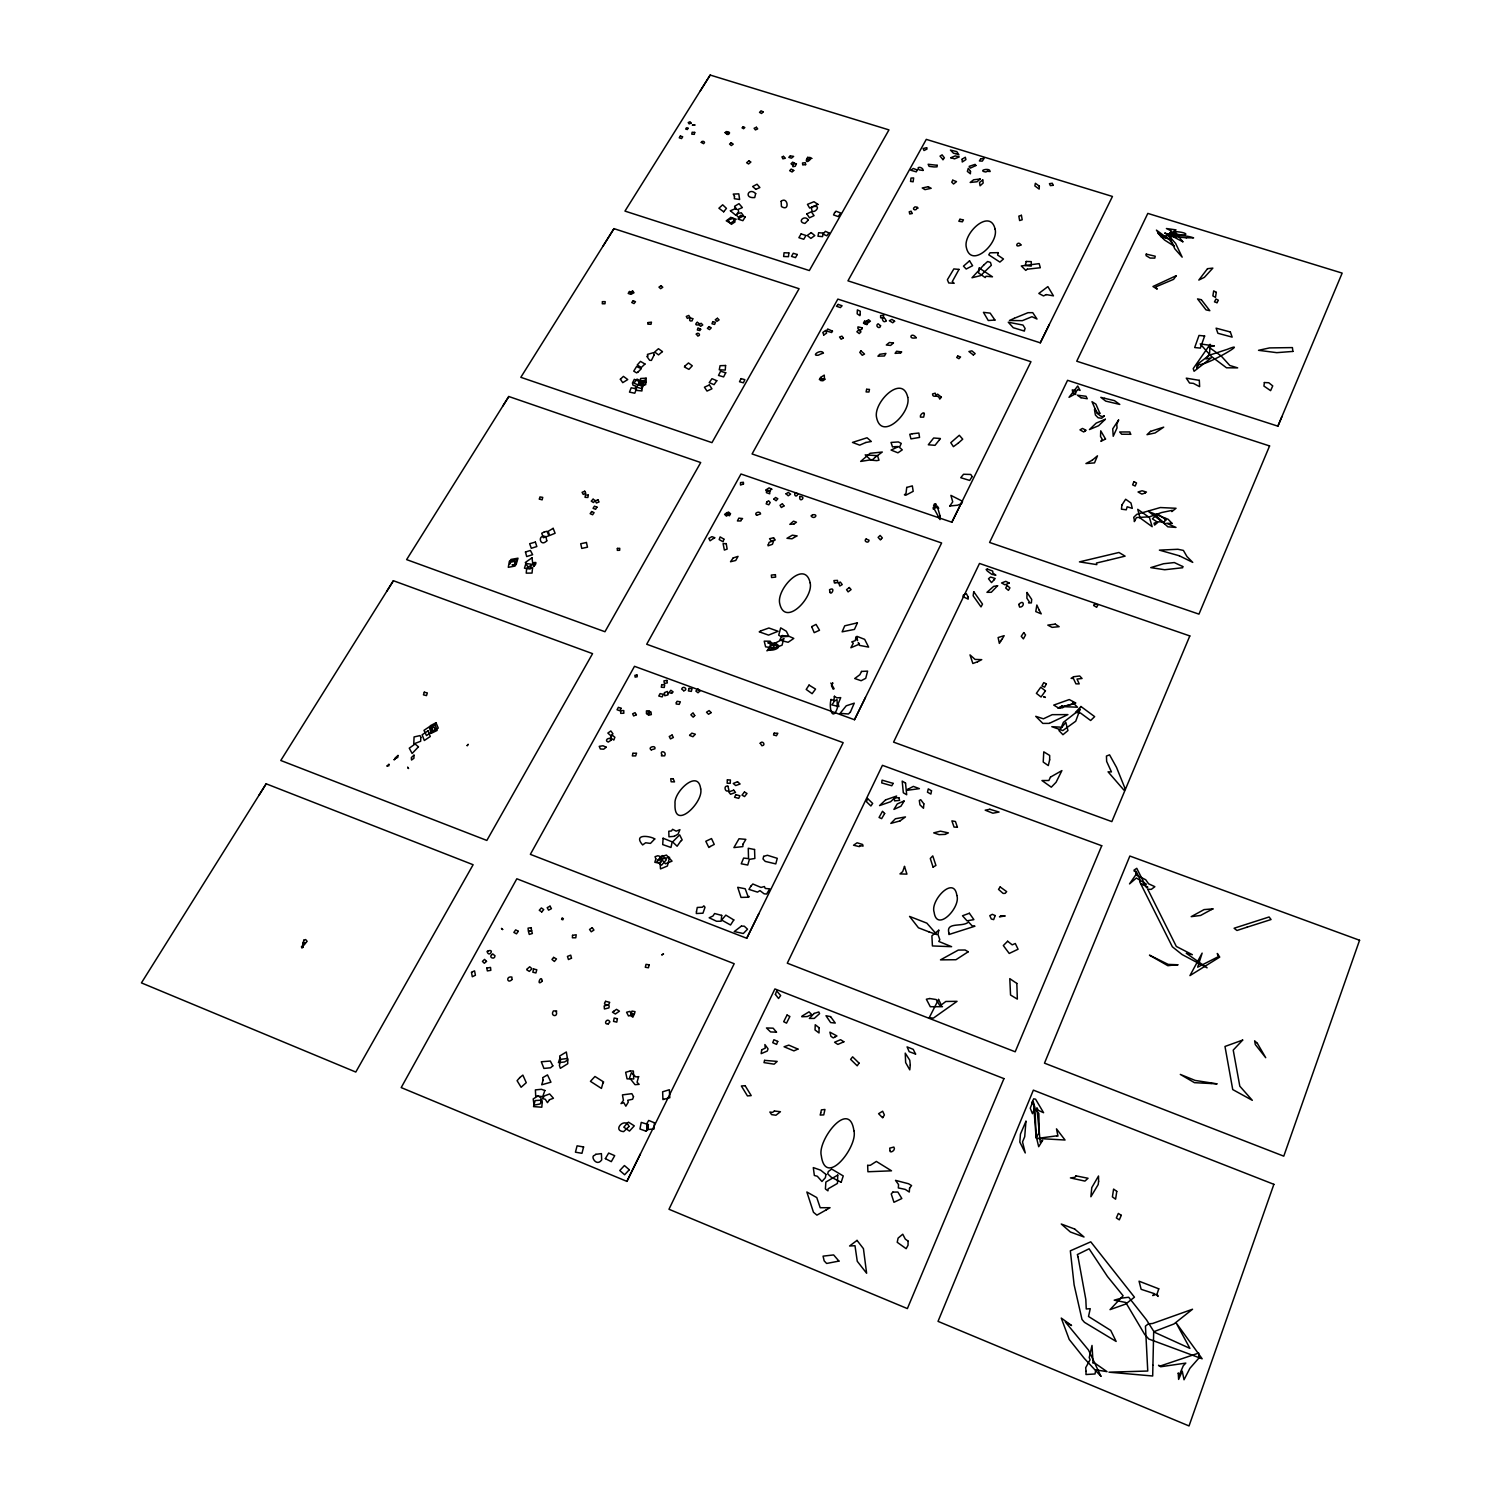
<?xml version="1.0" encoding="UTF-8"?>
<svg xmlns="http://www.w3.org/2000/svg" width="1501" height="1501" viewBox="0 0 1501 1501"><rect width="100%" height="100%" fill="white"/><g stroke="black" fill="none" stroke-linecap="round" stroke-linejoin="round"><path stroke-width="1.5" d="M820.559 377.483L820.972 380.729L824.424 378.308L824.274 375.1L820.597 377.464M1000.435 641.359L1000.829 640.364M1277.895 426.171L1342.157 273.107L1147.815 213.405L1076.742 361.216L1277.895 426.171L1281.929 416.546M394.125 759.712L396.02 757.93L394.181 759.731M626.893 1181.381L734.195 963.717L516.832 878.779L401.199 1087.587L626.893 1181.381L640.42 1153.913M746.729 938.275L843.168 742.657L634.491 666.313L530.36 854.35L746.729 938.275L758.887 913.64M854.482 719.73L941.615 542.987L740.987 473.997L646.706 644.248L854.482 719.73L865.439 697.515M951.859 522.217L1030.962 361.722L837.839 299.093L752.076 453.959L951.859 522.217L961.785 502.085M1040.287 342.828L1112.447 196.462L926.286 139.368L847.952 280.837L1040.287 342.828L1049.33 324.497M266.165 783.803L141.432 982.892L355.793 1072.052L473.115 864.726L266.165 783.803L258.941 795.324M393.393 580.718L280.781 760.482L486.849 840.447L592.557 653.648L393.393 580.718L386.864 591.15M508.801 396.508L406.621 559.61L604.959 631.733L700.704 462.552L508.801 396.508L502.873 405.983M613.965 228.64L520.828 377.314L711.962 442.645L799.076 288.717L613.965 228.64L603.102 245.995M710.198 75.05L624.96 211.097L809.339 270.555L888.948 129.893L710.198 75.05L700.235 90.961M610.888 735.734L612.952 733.801L610.851 730.949L607.849 733.07L610.832 735.753M884.652 813.523L881.65 818.645L879.061 817.463L882.494 811.272L884.671 813.467M709.091 326.599L707.384 328.325L709.523 329.601L711.249 327.856L709.129 326.599M683.781 690.816C688.884 689.653 682.974 684.831 681.679 689.034L683.781 690.798M1164.663 236.82C1165.414 234.419 1173.576 236.22 1169.635 238.94L1164.551 236.877M877.503 455.685L879.004 460.225L876.659 460.638L870.955 460.113L865.195 454.878L877.466 455.666M898.405 446.566L895.046 446.66M1049.274 723.388L1042.82 723.407L1035.728 716.315L1043.42 718.81L1052.22 714.664L1067.924 714.607L1049.424 723.313M897.973 446.829L891.087 450.075L897.936 452.814L902.27 449.868L899.474 447.392L901.257 443.414L898.349 441.932L891.012 442.439L892.513 446.923L895.028 446.66M794.479 163.29L792.697 162.146L791.008 163.778L793.016 165.072L794.479 163.309M831.854 684.812L834.106 688.734L833.186 689.203L831.46 685.657L832.774 682.824L831.929 684.963L830.841 683.049M509.871 561.637L509.871 564.02L509.946 562.425L514.768 561.261L514.768 564.526L512.029 564.901L516.081 564.732L518.014 558.184L510.922 559.441L509.871 561.637M560.699 1059.35L559.385 1065.466L560.342 1068.318L567.772 1063.702L567.603 1058.449L560.699 1059.35M1152.918 1365.235L1152.693 1376.004L1108.976 1372.177L1147.758 1371.032L1145.451 1326.152L1148.359 1323.844L1152.524 1323.507L1192.544 1309.228L1173.97 1323.957L1153.687 1331.762L1152.918 1365.235M634.435 1013.757L635.036 1011.636L631.959 1011.074L630.814 1014.714L633.328 1014.376L631.865 1013.344L630.626 1015.37L632.859 1017.209L634.435 1013.757M556.364 1011.937C558.147 1017.528 549.798 1016.308 553.381 1010.961L556.608 1010.886L556.364 1011.937M908.067 1241.064L908.049 1245.23L906.154 1248.682L897.223 1242.284L898.105 1238.119L902.758 1234.216L905.272 1239.075L908.067 1241.064M1016.834 983.436L1017.34 999.122L1010.548 995.013L1009.798 978.652L1016.834 983.436M725.583 365.494L725.264 370.072L719.26 369.828L720.067 365.7L725.583 365.494M781.158 201.284L781.421 206.519C790.145 212.335 787.744 195.824 781.158 201.284M837.746 1175.095L837.464 1183.407L828.102 1188.83L827.97 1190.856L825.4 1188.961L825.869 1182.037L837.746 1175.095M1077.999 1256.787L1085.823 1299.491L1086.255 1308.966L1090.251 1308.684L1088.506 1316.471L1110.721 1330.411L1116.144 1341.444L1084.435 1322.306L1081.996 1319.454L1074.116 1284.837L1070.344 1250.821L1090.758 1241.834L1134.456 1297.183L1125.619 1304.088L1110.027 1309.641L1123.123 1295.757L1107.475 1276.507L1089.107 1248.794L1077.343 1254.573L1077.999 1256.787M620.682 710.648L620.72 713.35L623.816 713.256L623.778 710.573L620.682 710.648M799.733 496.456C798.888 503.98 807.238 496.306 799.733 496.456M807.519 157.417L807.463 159.669L810.09 159.744L810.127 157.474L807.519 157.417M819.077 1027.735L819.021 1032.932L815.024 1029.967L815.249 1024.751L819.077 1027.735M754.553 849.51L754.853 858.478L749.393 859.36L747.742 865.045L741.231 863.788L743.614 858.084L748.53 858.61L748.267 848.271L754.553 849.51M1024.432 330.032L1024.414 331.083L1013.25 327.706L1008.259 322.208L1023.007 325.079L1025.145 328.55L1024.432 330.032M1039.124 610.025L1041.244 613.853L1035.784 611.582L1036.853 605.016L1039.124 610.025M1049.649 759.844L1048.298 765.585L1043.214 762.058L1043.777 751.832L1049.687 755.472L1049.649 759.844M486.774 968.089L487.356 970.903L490.827 970.321L490.527 967.432L486.774 968.089M544.863 1090.495L542.724 1096.574L535.707 1096.03L535.388 1089.895L541.392 1089.294L544.863 1090.495M1147.74 889.249L1176.334 946.456L1192.376 954.692L1186.259 953.266L1207.104 967.826L1182.094 954.542L1172.356 946.793L1139.747 881.875L1139.784 878.835L1136.538 872.081L1136.107 874.651L1135.844 871.012L1134.362 871.424L1134.024 870.13L1136.764 868.31L1146.539 887.729L1147.796 887.129L1141.285 883.995L1146.389 884.22L1136.37 878.01L1129.521 883.901L1135.788 874.82L1145.732 879.755L1148.565 883.77L1154.869 886.697L1151.286 889.361L1147.74 889.249M660.102 863.244L660.496 868.91L667.382 866.021L669.559 857.277L662.917 858.778L660.102 863.244M782.134 635.542L779.92 639.82L782.377 640.871L788.156 642.278L793.804 638.413L788.794 636.199L786.318 631.246L780.689 627.868L778.719 635.167L781.571 636.874L788.7 636.349L782.134 635.542M968.22 597.117L968.183 599.143L963.154 596.704L963.21 595.203L966.325 593.645L968.22 597.117M534.037 562.594L534 564.095L535.801 563.982L535.838 562.481L534.037 562.594M975.913 165.523L970.397 168.093L969.177 166.348L975.087 164.378L975.913 165.523M413.976 755.172L413.92 758.286L411.518 760.031L411.368 757.555L413.976 755.172M1086.049 1371.314L1085.973 1374.522L1095.017 1373.978L1095.786 1369.85L1107.025 1371.651L1093.722 1362.364L1093.084 1363.246L1092.015 1345.44L1089.219 1357.561L1090.101 1359.7L1085.692 1367.711L1086.049 1371.314M388.909 764.347L388.872 765.773L386.808 766.073L388.909 764.347M1027.04 592.501L1026.89 598.186L1029.348 601.939L1028.523 602.858L1031.356 602.914L1031.694 599.406L1027.04 592.501M948.932 933.04L948.895 934.523L974.937 926.211L972.085 925.798L968.558 922.008C962.723 927.562 945.555 921.426 948.932 933.04M995.125 229.24C998.803 243.462 971.016 269.167 966.325 247.384C962.816 233.274 990.285 207.701 995.125 229.24M940.114 516.1L940.001 519.571L933.341 507.338L933.209 509.008L935.742 507.732L933.622 505.649L934.504 503.792L935.292 505.068L935.798 503.754L936.042 507.319L938.725 508.295L937.168 506.081L940.114 516.1M542.18 981.222C535.707 987.245 541.392 973.155 542.18 981.222M617.38 548.409L617.324 550.36L619.669 550.285L619.744 548.315L617.38 548.409M956.85 895.459C961.072 907.092 936.83 932.928 934.129 912.233C930.001 900.675 954.017 874.933 956.85 895.459M1182.732 566.534L1182.675 567.734L1164.682 569.742L1150.742 567.622L1163.556 563.738L1174.326 562.556L1182.732 566.534M811.741 206.932C809.996 218.808 825.362 203.348 811.741 206.932M726.221 543.625L727.141 549.085L724.364 550.06L723.107 543.643L726.221 543.625M420.824 737.254L420.655 741.269L413.769 743.896L414.07 736.953L420.017 735.584L420.824 737.254M659.84 857.427L659.314 860.261L661.847 857.803L660.646 856.827L666.425 855.082L672.054 861.142L665.525 863.788L659.84 857.427M663.104 838.233L662.71 844.575L670.966 847.465L672.185 841.892L663.104 838.233M1174.382 246.277L1164.495 239.991L1157.684 232.955L1169.448 239.747L1174.382 246.277M769.844 491.071L769.713 493.81L766.429 492.666L766.504 489.682L769.844 491.071M867.653 1165.376L867.916 1171.756L891.519 1170.818L876.359 1161.436L870.299 1165.301L867.653 1165.376M926.642 147.698L927.018 149.031L924.034 150.513L923.115 148.543L926.642 147.698M572.519 935.329L572.406 937.787L575.784 937.787L576.196 934.767L572.519 935.329M667.964 693.706L667.889 694.925L664.793 695.751L664.436 692.636L667.288 691.454L667.964 693.706M907.749 397.333C911.463 412.625 881.631 441.744 876.584 417.559C873.019 402.399 902.476 373.43 907.749 397.333M1039.33 186.18L1039.18 189.107L1034.864 185.936L1035.371 183.272L1039.33 186.18M1105.524 439.024L1100.871 441.369L1102.184 439.211L1100.533 436.491L1100.74 430.825L1105.524 439.024M970.509 171.452L970.378 173.778L967.376 171.433L968.276 168.318L970.509 171.452M853.9 1130.741C858.272 1145.957 825.625 1188.679 821.31 1155.714C817.107 1140.647 849.36 1098.169 853.9 1130.741M924.372 413.938L923.64 417.128L920.432 417.128C919.419 414.783 924.503 410.88 924.372 413.938M638.225 371.835L636.668 372.886L633.741 371.141L636.574 366.544L641.321 368.664L638.225 371.835M742.995 844.181L742.845 846.602L733.914 847.577L739.017 838.759L745.847 839.359L742.995 844.181M775.398 994.431L778.55 998.484L780.651 995.576L776.655 990.904L775.398 994.431M973.736 591.694L973.155 595.784L981.016 606.911L982.498 604.096L973.736 591.694M1032.238 1102.053L1032.144 1103.742L1033.401 1101.809L1035.971 1135.488L1038.692 1146.708L1042.67 1140.328L1040.249 1142.299L1036.853 1107.794L1038.411 1110.402L1043.589 1112.71L1035.577 1099.201L1033.682 1098.807L1032.238 1102.053M727.366 779.882L727.141 783.222L730.218 783.316L730.424 779.976L727.366 779.882M1199.318 380.353L1199.637 386.658L1193.351 383.355L1189.561 383.036L1186.278 378.158L1199.318 380.353M1178.229 1373.19L1178.623 1379.4L1182.263 1371.145L1184.026 1379.775L1189.899 1368.312L1198.999 1357.936L1198.717 1353.058L1159.992 1366.098L1158.528 1365.31L1160.686 1366.754L1185.809 1363.096L1183.295 1365.722L1179.411 1374.785L1178.229 1373.19M501.54 928.481L502.647 929.513L501.54 928.481M1018.785 604.453L1019.611 607.098C1025.145 607.23 1024.038 598.618 1018.785 604.453M743.483 483.997L740.481 485.048L740.5 482.609L743.389 482.271L743.483 483.997M893.151 783.391L891.782 785.755L881.725 782.922L882.063 780.145L893.151 783.391M909.568 1188.079L909.306 1192.038L905.234 1189.392L898.33 1187.929L898.555 1184.57L895.515 1180.368L908.537 1183.745L911.576 1185.584L909.568 1188.079M701.267 142.389L703.575 143.683C706.464 141.92 701.811 140.006 701.267 142.389M796.412 163.759L795.267 166.255L792.903 166.705L792.472 164.754L793.991 163.365L796.412 163.759M542.161 1102.485L541.823 1107.213L533.549 1106.612L535.144 1100.552L541.974 1100.12L542.161 1102.485M654.155 354.874L651.415 360.39L649.633 360.296L646.818 356.337L648.019 356.15L647.438 354.386L653.723 352.604L654.155 354.874M810.184 582.932C813.561 597.754 784.76 627.681 779.676 603.346C776.449 588.636 804.911 558.879 810.184 582.932M864.538 321.195L863.469 323.128L866.903 324.685L867.428 321.345L864.538 321.195M997.602 585.746L991.298 592.276L986.964 592.332L993.7 586.347L997.602 585.746M1025.952 1121.266L1024.714 1136.707L1022.519 1141.905L1025.258 1152.956L1019.817 1142.055L1020.455 1134.081L1025.952 1121.266M734.496 196.331L734.327 198.695L739.618 199.502L738.792 193.854L733.239 194.098L734.496 196.331M418.441 746.823L412.118 753.483L409.266 748.173L415.102 743.989L418.441 746.823M648.413 1124.605L646.237 1131.266L639.951 1128.996L641.246 1122.392L648.413 1124.605M883.582 315.323L883.489 317.537L880.637 317.818L880.599 315.566L883.582 315.323M923.847 803.861L923.49 808.27L919.944 804.836L919.306 800.502L920.713 799.695L923.847 803.861M532.499 568.166L532.048 573.063L526.232 573.138L526.663 568.241L532.499 568.166M1146.239 254.119L1146.107 255.658L1150.104 258.059L1154.794 258.116L1155.226 256.221L1146.239 254.119M602.464 301.645L602.276 303.784L604.997 303.765L605.184 301.645L602.464 301.645M696.483 911.595L696.314 913.509L702.956 913.208L705.02 907.279L703.856 905.854L702.393 907.223L697.271 907.448L696.483 911.595M700.686 788.963C703.95 802.097 673.424 832.061 675.037 803.673C673.461 792.284 698.303 768.193 700.686 788.963M829.809 591.976C831.16 596.422 836.095 586.291 829.565 589.668L829.809 591.976M1170.78 231.717L1169.617 234.1L1175.996 229.878L1166.408 228.527L1171.38 230.948L1170.78 231.717M525.463 551.993L526.701 556.552L532.63 554.695L530.397 550.454L525.463 551.993M910.281 1065.072L909.775 1069.857L905.647 1062.595L905.234 1053.12L909.775 1060.231L910.281 1065.072M831.029 699.466C828.608 708.491 832.755 721.775 837.352 708.003L837.033 699.56L834.912 700.873L831.029 699.466M788.869 252.937L788.457 256.69L783.635 256.502L784.047 252.75L788.869 252.937M937.206 165.298L937.037 166.855L934.016 166.949L929.081 166.348L928.125 164.266L937.206 165.298M982.723 179.914L983.193 183.009L980.078 185.805L979.496 182.503L982.723 179.914M1165.057 518.539L1164.663 522.142L1158.528 521.766L1154.588 525.106L1154.044 523.211L1157.271 522.01L1152.43 518.858L1157.44 513.792L1166.277 520.021L1165.076 518.502M1182.844 241.774L1168.866 234.437L1170.105 232.655L1174.476 234.794L1175.002 231.923L1182.844 241.774M820.747 1112.898L820.165 1115.055L823.749 1114.887L824.95 1109.464L821.403 1109.877L820.747 1112.898M646.556 711.962L646.387 713.538L649.389 713.407L649.464 710.78L646.424 710.892L646.556 711.962M721.7 915.385L721.155 921.22L716.577 921.276L709.185 917.786L712.994 915.985L714.607 913.527L721.7 915.385M546.777 540.829C540.022 547.921 536.87 533.643 545.989 536.664L546.777 540.829M1264.367 382.549L1263.936 386.076L1270.597 390.654L1272.735 385.907L1268.758 382.736L1264.367 382.549M910.563 181.396L913.133 181.809L913.64 177.944L910.994 178.075L910.563 181.396M906.735 487.431L905.985 493.51L904.39 494.805L905.778 495.236L913.19 491.334L912.327 485.892L906.735 487.431M1210.069 344.423L1209.543 354.048L1205.903 358.908L1211.232 357.876L1194.083 371.272L1193.22 368.589L1210.069 344.423M806.637 159.181C804.555 164.566 813.504 158.9 806.637 159.181M397.971 755.472L397.69 757.555L395.157 758.024L397.971 755.472M1098.601 1181.325L1098.188 1184.533L1090.889 1196.747L1091.771 1187.629L1098.526 1175.996L1098.601 1181.325M648.038 322.584L647.832 324.16L651.002 324.291L651.453 322.152L648.038 322.584M889.962 1150.648C889.718 1153.95 896.36 1150.066 893.845 1147.064L889.737 1148.134L889.962 1150.648M979.234 268.041L978.558 272.976L985.219 277.572L986.007 276.259L992.48 276.822L979.234 268.041M1197.216 364.405L1196.822 368.608L1198.642 364.311C1203.558 367.295 1251.778 339.339 1227.537 349.264L1209.243 355.249L1197.216 364.405M303.727 940.245L303.202 945.311L307.142 941.333L305.641 939.57L303.727 940.245M783.766 638.657L782.059 645.205L766.861 650.815L769.769 648.076L770.482 643.704L775.848 642.766L783.766 638.657M1133.93 481.633L1132.617 484.861L1135.169 486.043L1136.52 482.984L1133.93 481.633M1134.493 520.397L1134.324 521.616L1136.445 517.564L1149.391 516.832L1161.568 512.554L1172.319 510.321L1171.868 511.578L1176.034 508.276L1160.311 507.544L1136.801 514.318L1133.687 517.338L1134.493 520.397M692.787 318.756L692.092 320.858C687.721 322.227 689.785 316.186 692.787 318.756M761.72 1049.818L761.157 1053.664L767.255 1051.056L768.062 1048.861L764.891 1044.565L765.247 1048.167L761.72 1049.818M1026.215 261.455L1025.277 265.508L1031.225 266.109L1031.262 261.624L1026.215 261.455M610.457 737.854L613.834 740.049L614.866 737.272L612.314 735.209L610.457 737.854M676.369 702.581L676.163 703.988L679.221 704.363L680.347 701.811L677.12 701.286L676.369 702.581M1116.782 1191.4L1115.599 1199.186L1112.41 1196.86L1113.592 1189.073L1116.782 1191.4M1158.753 1288.815L1157.065 1294.05L1158.115 1296.432L1156.033 1294.387L1152.787 1295.569L1154.55 1293.712L1141.135 1289.303L1139.053 1281.197L1158.753 1288.815M860.073 314.478L859.885 315.66L857.165 313.803L857.371 309.9L860.279 311.251L860.073 314.478M730.405 210.815L735.865 215.318L738.68 211.603L737.985 209.483L742.357 207.607L738.999 203.667L734.589 206.294L736.728 209.427L734.758 208.095L735.734 208.526L730.424 210.74M1216.298 292.357L1215.472 297.386L1212.883 295.885L1213.69 290.875L1216.298 292.357M661.716 684.644L661.303 687.233L664.268 687.458L664.699 684.85L661.716 684.644M552.818 1065.86L550.548 1067.793L543.925 1068.431L541.317 1061.77L550.323 1061.038L552.818 1065.86M1092.071 460.3L1085.936 463.546L1094.51 462.89L1097.475 455.816L1092.071 460.375M588.279 495.105L587.885 497.469L585.052 497.319L585.446 494.955L588.279 495.105M648.657 712.543L648.413 714.007L646.969 714.007L649.989 712.525L648.657 712.543M867.447 798.419L866.546 801.797L870.899 805.981L872.663 803.429L867.447 798.419M994.938 320.051L988.258 320.501L983.455 312.358L990.172 313.127L994.938 320.051M730.818 217.42L726.221 220.835L730.612 223.217L736.165 219.24L730.818 217.42M768.268 544.694L768.08 545.82L772.433 544.3L773.728 540.679L769.112 542.349L768.268 544.694M825.963 1174.457L825.381 1177.666L821.966 1181.493L817.313 1176.259L814.349 1175.452L813.298 1167.59L820.691 1170.18L825.963 1174.457M938.782 930.207L937.994 934.541L939.832 939.645L938.763 941.427L951.615 946.681L932.421 945.949L931.896 935.817L938.782 930.207M617.399 1018.71L616.78 1022.125L613.534 1021.393L614.172 1017.997L617.399 1018.71M1032.838 1101.49L1030.249 1108.226L1032.463 1113.667L1034.996 1107.382L1032.838 1101.49M632.915 753.314L632.334 755.904L635.673 755.922L636.555 753.146L632.915 753.314M931.521 790.783L930.901 794.067L927.468 792.209L928.275 788.869L931.521 790.783M823.186 233.105L822.529 236.633L817.97 236.22L818.627 232.693L823.186 233.105M756.598 515.293L760.594 513.942C760.482 510.471 753.183 512.817 756.598 515.293M694.719 132.407L694.325 134.339L691.773 134.171L692.149 132.238L694.719 132.407M661.716 754.534L661.453 755.885L664.662 755.829C667.251 751.419 659.389 749.993 661.716 754.534M866.64 389.303L866.096 391.93L868.929 392.024L869.473 389.397L866.64 389.303M855.964 637.156L855.232 640.664L851.761 641.884L853.281 643.254L850.879 647.738L859.435 644.117L858.234 642.616L859.623 645.411L868.61 647.1L864.651 639.351L856.902 636.33L857.521 640.589L855.964 637.156M933.059 867.09L935.93 865.458L932.759 855.889L930.282 858.497L933.059 867.09M533.643 969.046L532.817 972.198L535.913 972.967L536.795 969.74L533.643 969.046M511.972 979.534C507.394 984.468 505.443 975.8 511.879 977.057L511.972 979.534M539.384 499.082L542.142 499.852L542.743 497.375L539.947 496.944L539.384 499.082M850.373 712.112L848.44 713.988L840.11 713.369L846.226 705.808L854.257 703.162L850.373 712.112M841.179 1182.281L831.235 1177.197L827.708 1173.876L828.271 1171.568L831.667 1169.054L843.243 1175.94L841.179 1182.281M755.678 193.591L754.722 197.55C743.164 198.695 748.98 186.856 755.678 193.591M998.203 252.656L997.621 255.039L1003.475 258.998L999.891 262.093L988.765 254.814L990.022 252.806L998.203 252.656M303.352 942.196L302.208 946.887L305.566 943.041L303.352 942.196M995.163 915.591L993.662 919.625L991.298 918.987L989.797 915.648L992.33 914.334L995.163 915.591M766.88 501.953L766.167 503.867L768.793 504.786L770.219 502.535L768.606 500.771L766.88 501.953M763.653 856.358L762.996 858.985L765.247 861.405L775.773 863.901L777.274 858.328L767.424 855.27L763.653 856.358M726.653 132.557C727.047 137.942 732.901 130.306 726.653 132.557M649.164 964.843L648.432 967.77L645.299 967.263L646.03 964.336L649.164 964.843M760.2 743.239L761.926 745.753C766.317 745.528 762.583 739.768 760.2 743.239M1036.759 1136.332L1036.272 1138.265L1034.939 1108.864L1038.842 1113.423L1039.274 1132.561L1036.759 1136.332M525.932 563.475L524.468 568.185L530.097 569.048L531.635 564.245L525.932 563.475M583.589 1146.952L581.956 1153.312L575.446 1152.186L577.097 1145.826L583.589 1146.952M730.499 513.68L729.486 515.744L726.128 514.43L728.473 511.991L730.462 513.68M629.013 1126.5L623.647 1131.623C611.526 1130.647 625.429 1116.35 629.013 1126.5M712.806 321.627L711.981 323.766L714.589 324.404L715.452 322.302L712.806 321.627M689.072 688.377L688.396 690.929L691.323 691.398L691.999 688.828L689.072 688.377M764.591 1060.363L763.99 1062.614L774.141 1064.171L777.18 1061.413L764.591 1060.363M663.329 694.363L662.166 696.896L658.77 696.032L660.121 693.593L663.329 694.363M1072.877 392.849L1075.71 394.444L1075.223 390.579L1072.296 389.866L1072.877 392.849M1242.678 1040.08L1233.222 1050.1L1239.807 1086.18L1252.322 1100.327L1232.734 1089.576L1224.985 1046.46L1242.678 1040.08M602.914 1083.065L601.432 1088.431L590.437 1081.339L594.959 1076.48L603.646 1081.977L602.914 1083.065M1121.885 505.049L1121.453 509.177L1126.275 509.815L1127.157 506.775L1132.298 508.37L1130.947 502.985L1125.637 499.251L1121.885 505.049M638.619 1076.649L637.062 1082.259L639.126 1084.36L635.017 1084.679L629.576 1077.831L631.396 1072.708L635.749 1076.874L638.619 1076.649M639.445 381.554L638.525 384.875L641.996 386.001L641.959 390.954L636.968 390.429L635.279 388.778L635.749 386.057L632.99 385.194L632.428 382.999L634.323 379.321L639.445 381.554M798.007 493.942C795.342 500.077 792.153 490.358 798.007 493.942M1080.138 709.316L1075.71 721.249L1062.821 730.574L1051.807 726.69L1061.376 727.178L1063.383 722.319L1080.138 709.316M723.876 539.122L723.126 541.786L719.185 539.591L720.142 536.908L723.876 539.122M641.171 381.442L640.739 382.868L645.186 381.892L645.186 380.372L639.614 381.085L640.233 385.457L645.749 384.669L645.13 380.297L641.171 381.442M733.182 557.94L730.518 561.749L735.734 560.455L738.042 556.364L733.182 557.94M862.231 327.856C862.643 331.421 856.452 329.807 857.972 326.862L862.231 327.856M543.118 1080.176L541.692 1084.791L550.942 1082.183L547.49 1074.904L542.705 1077.662L543.118 1080.176M655.862 858.928L654.83 862.306L658.414 862.981L660.796 861.874L661.828 858.553L661.153 856.733L657.832 855.739L655.036 856.696L655.862 858.928M671.604 693.349L668.977 692.561L670.872 690.272L673.123 691.886L671.604 693.349M654.455 1122.804L654.098 1128.921L647.55 1129.559L646.8 1123.592L648.695 1120.44L654.455 1122.804M861.536 671.435L859.885 674.681L854.726 678.527L861.142 680.722L865.721 678.321L867.616 671.116L861.536 671.435M1198.736 963.886L1197.685 967.169L1218.38 956.644L1217.292 953.473L1219.731 957.094L1189.937 975.612L1202.132 953.116L1198.736 963.886M857.409 622.84L854.463 629.407L842.136 631.827L844.725 625.823L857.409 622.84M424.295 692.186L423.451 694.85L426.49 695.601L427.335 692.937L424.295 692.186M674.23 836.338L668.958 836.789L668.789 831.235L671.454 830.972L672.598 829.303L676.2 831.16L679.934 829.659L678.039 834.143L674.23 836.338M1050.475 777.105L1048.88 780.501L1041.957 780.539L1051.3 787.181L1056.066 782.284L1061.901 770.595L1050.475 777.105M407.728 767.33L408.478 768.456L407.728 767.33M663.461 953.998L661.903 954.824L663.461 953.998M559.986 1057.98L558.41 1062.652L564.489 1061.976L567.659 1060.119L566.346 1051.995L559.704 1056.01L559.986 1057.98M605.616 1001.317C601.338 1007.04 610.907 1002.368 608.881 1007.903L604.434 1008.991L604.153 1005.97L608.599 1004.882L609.687 1002.312L605.616 1001.317M633.497 1096.649L632.634 1099.239L627.699 1100.308L628.281 1102.128L625.842 1106.199L623.816 1102.691L621.001 1103.61L623.44 1100.439L622.446 1094.886L631.846 1093.666L633.497 1096.649M949.814 505.987L957.525 505.218L961.653 503.585L962.516 501.278L950.902 495.368L952.722 501.841L949.814 505.987M1273.88 1184.327L1189.036 1425.95L938.031 1321.368L1033.363 1090.139L1273.88 1184.327M1359.568 940.264L1283.768 1156.164L1044.49 1063.158L1129.859 856.039L1359.568 940.264M1204.628 335.999L1200.331 348.101L1194.683 347.538L1199.018 335.436L1204.628 335.999M823.768 334.986L826.601 333.147L825.681 330.389L822.848 332.471L823.768 334.986M774.178 733.163L773.522 734.983L776.449 735.734L777.837 733.257L774.178 733.163M651.246 749.862L654.886 748.811C656.331 744.646 646.95 747.367 651.246 749.862M959.008 269.411L952.272 281.606L954.186 283.295L948.726 282.957L947.375 279.749L953.848 268.923L959.008 269.411M648.338 1125.6L646.256 1131.172L647.757 1127.851L647.869 1129.578L647.025 1125.788L648.338 1125.619M741.419 519.477L740.856 520.96L737.404 520.941L738.848 518.145L742.563 518.539L741.419 519.477M777.743 1041.431L776.58 1044.396L772.752 1042.688L773.916 1039.724L777.743 1041.431M952.76 180.214L951.747 182.146L953.529 184.004L956.512 181.621L952.76 180.214M636.499 388.89L634.773 393.224L629.482 392.117L631.208 387.783L636.499 388.89M917.28 169.988L916.304 171.846L910.751 170.251L913.283 168.487L917.28 169.988M1023.738 632.615L1021.243 636.293L1023.382 638.882L1025.558 634.923L1023.738 632.615M834.387 696.276L833.693 702.412L831.798 704.888L838.89 706.615L838.196 703.706L840.729 697.627L836.789 697.834L834.387 696.276M1217.03 302.677L1214.478 301.889L1215.96 298.999L1218.362 300.219L1217.03 302.677M1003.944 1078.619L907.373 1308.591L668.977 1209.262L774.91 988.934L1003.944 1078.619M1101.734 845.738L1015.201 1051.788L787.293 963.192L882.438 765.322L1101.734 845.738M1189.824 635.936L1111.847 821.61L893.583 742.132L979.496 563.457L1189.824 635.936M1269.583 445.947L1198.961 614.134L989.591 542.461L1067.567 380.316L1269.583 445.947M1118.601 420.017L1116.763 424.389L1117.025 427.935L1113.217 436.284L1112.748 428.836L1118.601 420.017M516.794 559.404L515.012 566.083L508.295 567.322L509.364 561.299L516.794 559.404M610.138 499.795L610.138 499.795M1121.303 1215.322L1119.314 1219.844L1116.35 1217.93L1118.339 1213.427L1121.303 1215.322M773.934 499.082L776.111 500.752L777.818 498.745L775.529 497.506L773.934 499.082M723.67 211.81L718.904 208.226L722.675 204.811L726.446 208.376L723.67 211.81M486.512 961.39L484.335 963.267L482.44 961.409L484.56 959.383L486.512 961.39M741.4 926.098L734.252 931.558L743.314 933.509L747.517 929.194L744.29 926.192L741.4 926.098M1093.666 605.447L1096.668 607.305L1097.831 605.016L1094.998 603.608L1093.666 605.447M878.179 356.112L884.427 356L885.909 353.429L879.642 354.311L878.179 356.112M562.143 918.18L561.58 919.362L562.819 919.794L563.382 918.612L562.143 918.18M834.631 212.635L833.543 214.924L838.233 216.576L840.766 213.029L835.982 211.191L834.631 212.635M741.025 378.608L739.505 381.742L743.37 382.811L744.871 379.678L741.025 378.608M644.98 364.011L641.359 367.445L637.193 365.043L640.495 361.385L644.98 364.011M938.557 999.422L929.25 1017.678L933.359 1018.128L957.038 1001.336L945.836 1001.467L941.258 1004.957L938.557 999.422M735.828 794.686L734.571 797.256L738.698 798.363L739.955 795.793L735.828 794.686M605.353 1158.641L611.301 1161.661L614.697 1155.657L608.674 1153.049L605.353 1158.641M787.049 1015.051L783.691 1021.712L786.524 1023.138L789.882 1016.477L787.049 1015.051M725.734 372.755L723.613 376.92L718.491 375.419L720.611 371.254L725.734 372.755M900.018 820.916L890.825 823.411L895.403 818.758L905.478 816.919L900.018 820.916M639.614 383.787L638.844 385.269L633.947 383.111L637.043 379.115L641.584 381.254L639.614 383.787M983.699 265.095L971.991 277.76L980.66 275.602L991.335 265.283L990.454 262.412L987.62 261.512L983.699 265.095M541.035 1102.128L540.06 1103.986L534.037 1105.149L533.211 1098.92L538.052 1095.918L540.923 1097.756L541.035 1102.128M819.978 378.421L819.358 379.584L822.829 380.841L825.231 379.153L819.978 378.421M904.503 866.433L902.683 871.612L899.981 873.901L906.942 874.126L904.503 866.433M644.042 384.5L641.79 388.684L636.705 387.145L638.957 382.961L644.042 384.5M621.095 708.303L619.782 710.742L617.061 709.767L618.374 707.327L621.095 708.303M942.984 159.65L940.039 156.104L942.103 154.847L944.392 157.849L942.984 159.65M1002.293 638.826L999.347 643.385L998.109 637.55L1004.169 635.673L1002.293 638.826M1046.385 683.912L1044.602 687.177L1041.938 685.901L1043.739 682.599L1046.385 683.912M883.188 1116.913L882.682 1117.851L878.592 1113.704L882.644 1111.209L884.408 1114.999L883.188 1116.913M733.801 919.944L730.537 924.991L721.625 920.038L725.846 915.122L733.801 919.944M713.482 538.446L710.067 540.792L708.847 538.409L711.887 536.645L714.908 537.752L713.482 538.446M725.133 132.632L727.009 134.358C730.443 133.458 726.484 129.686 725.133 132.632M684.981 366L684.418 366.994L688.921 369.359L692.28 365.794L688.49 362.961L684.981 366M797.256 254.513L795.511 257.647L791.515 256.39L793.26 253.275L797.256 254.513M688.058 128.26L687.345 129.536L685.694 129.067L686.407 127.81L688.058 128.26M916.98 208.358C915.873 211.566 911.013 209.089 914.972 206.857L917.28 207.176L918.068 208.151L916.98 208.358M959.946 219.277L958.839 221.247L962.347 221.81L963.454 219.859L959.946 219.277M1027.303 269.186L1025.765 270.386L1021.318 265.958L1039.161 263.632L1040.324 267.741L1027.303 269.186M769.225 647.363L767.968 649.558C772.264 651.809 785.023 647.119 774.666 643.103L769.225 647.363M1007.133 585.521L1005.689 588.036L1008.428 590.362L1009.929 587.848L1007.133 585.521M801.121 233.893L798.888 237.683L803.748 239.278L805.981 235.488L801.121 233.893M980.697 158.862L979.365 160.963L982.311 161.132L984.149 158.318L980.697 158.862M745.19 216.951L742.882 220.685L738.079 219.127L740.368 215.356L745.19 216.951M750.894 886.134L748.943 889.399L757.498 892.119L759.938 890.6L764.103 893.808L766.617 894.052L769.732 888.855L765.247 888.461L764.403 886.528L761.063 887.447L752.845 883.995L750.894 886.134M527.358 968.82L526.757 969.815L529.328 971.41L531.954 968.727L529.703 966.775L527.358 968.82M700.686 329.244L699.879 330.558L697.327 330.014L697.984 327.912L700.686 329.244M608.299 1023.87C602.67 1025.108 607.117 1016.684 609.913 1021.881L608.299 1023.87M903.283 802.416L900.956 806.206L893.921 809.395L897.242 803.973L904.296 800.821L903.283 802.416M832.473 331.158L831.648 332.528L826.488 330.971L827.689 329L832.473 331.158M680.366 136.028L679.24 137.829L681.585 138.561L682.692 136.76L680.366 136.028M859.041 1063.121L857.202 1065.804L850.617 1059.368L852.624 1056.835L859.041 1063.121M972.123 476.586L969.684 480.433L960.753 477.712L963.548 474.26L970.791 474.466L972.123 476.586M596.966 507.15L595.578 509.308L593.064 508.332L594.434 506.175L596.966 507.15M1077.624 389.453L1074.397 394.369L1069.012 397.315L1077.718 386.001L1080.082 390.41L1077.624 389.453M814.086 1013.456L809.358 1018.447L814.255 1018.428L819.565 1013.644L818.814 1011.955L814.086 1013.456M491.54 954.974C488.519 957.432 494.917 960.208 495.011 955.799L492.703 953.904L491.54 954.974M900.544 353.016L895.103 353.354L896.585 351.253L901.669 351.928L900.544 353.016M809.039 685.094L806.206 689.447L812.116 693.687L815.55 689.09L809.039 685.094M629.463 291.494L628.187 293.427L630.589 294.29L631.865 292.357L629.463 291.494M793.748 170.457L792.078 171.996L789.657 170.701L791.158 169.069L793.748 170.457M880.58 325.773C879.999 329.995 874.445 325.755 878.085 323.766L880.58 325.773M1000.173 886.941L998.521 889.38L1003.118 893.414L1005.163 893.358L1006.664 891.65L1000.173 886.941M748.886 160.87L746.616 162.727L748.567 163.984L750.894 162.033L748.886 160.87M980.134 179.013L977.057 181.771L970.171 182.465L973.642 179.782L980.134 179.013M894.615 321.233L892.739 322.771L889.305 320.726L891.95 319.394L894.615 321.233M716.803 380.71L714.044 384.669L709.222 382.642L711.981 378.684L716.803 380.71M549.497 1099.708L547.452 1102.653L545.295 1099.276L542.518 1098.582L544.469 1095.88L549.629 1093.948L553.437 1098.263L549.497 1099.708M591.638 511.56L590.156 513.68L592.614 514.749L594.096 512.629L591.638 511.56M657.813 860.167L656.913 861.461L661.566 865.195L666.35 859.754L662.41 855.57L657.813 860.167M968.22 951.784L955.949 959.721L940.489 959.871L958.295 950.077L965.105 950.002L968.22 951.784M541.748 911.933L539.272 910.281L541.354 907.936L543.737 909.606L541.748 911.933M866.152 538.99C862.831 540.942 868.816 544.263 869.06 540.229L866.152 538.99M680.553 841.367L677.12 846.226L672.598 841.93L679.653 834.856L682.167 839.922L680.553 841.367M518.295 931.295L516.494 933.847L513.867 932.421L515.669 929.87L518.295 931.295M993.775 580.155L991.504 582.594L988.502 578.767L990.547 577.022L995.182 578.485L993.775 580.155M806.825 213.874L809.471 217.814L814.067 215.637L811.328 211.791L806.825 213.874M636.386 714.739L633.647 715.958L632.634 713.819L635.036 712.656L636.386 714.739M1045.447 690.854L1041.075 696.989L1036.384 693.349L1040.756 687.233L1045.447 690.854M973.342 354.968L968.933 351.515L971.86 350.84L975.162 353.636L973.342 354.968M802.416 1015.877L801.797 1016.74L807.219 1016.552L811.703 1014.582L809.039 1011.824L802.416 1015.877M696.295 334.104L697.871 336.111C701.717 335.342 697.89 331.496 696.295 334.104M1207.536 268.679L1198.811 280.068L1204.402 277.329L1212.846 268.116L1207.536 268.679M1075.954 1175.865L1074.866 1177.347L1070.419 1177.91L1084.923 1181.099L1088.037 1178.266L1075.954 1175.865M1176.277 275.677L1173.576 279.355L1155.732 286.916L1157.215 289.149L1152.937 286.503L1176.277 275.677M893.433 343.016L890.581 345.436L886.322 345.005L889.418 342.491L893.433 343.016M939.513 439.68L935.029 445.328L928.293 444.784L933.66 438.011L940.414 438.517L939.513 439.68M1062.051 727.028L1058.956 730.574L1062.952 734.721L1067.943 730.555L1065.823 722.356L1062.051 727.028M957.769 356.037L956.7 357.444L958.914 358.701L960.584 356.975L957.769 356.037M829.002 232.936L826.807 235.788L823.148 234.175L825.344 231.323L829.002 232.936M1130.666 434.296L1121.66 434.221L1119.69 431.988L1129.821 431.95L1130.666 434.296M1211.495 909.55L1200.575 915.46L1191.194 916.642L1204.046 909.606L1213.202 908.837L1211.495 909.55M744.458 792.021L742.001 795.117L744.552 796.562L747.01 793.485L744.458 792.021M860.955 350.896L859.773 352.379L862.249 355.287L864.538 354.048L860.955 350.896M553.644 957.394L551.974 959.458L554.394 961.466L556.496 958.951L553.644 957.394M727.741 220.309L731.343 224.362L735.077 221.885L732.938 218.377L727.741 220.309M793.954 523.999L789.826 524.356L793.504 521.166L796.449 522.254L793.954 523.999M860.148 845.663L859.36 846.62L853.562 845.232L857.09 842.793L862.625 844.481L863.075 846.114L860.148 845.663M1104.286 415.89L1101.659 418.254L1098.132 417.785L1095.43 415.045C1092.315 399.247 1097.756 420.224 1104.286 415.89M633.272 300.669L631.733 302.508L633.985 303.577L635.505 301.757L633.272 300.669M868.873 321.927L867.24 323.86L863.957 323.466L868.535 319.713L870.43 321.233L868.873 321.927M881.443 538.709L880.412 539.928L878.123 537.396L880.13 535.444L882.344 537.921L881.443 538.709M774.403 1111.003L772.565 1112.391L769.863 1112.035L771.589 1114.624L775.942 1115.224L780.426 1111.734L774.403 1111.003M941.371 397.183L939.757 399.097C938.256 393.243 932.571 398.966 932.553 393.956L935.198 393.168L935.911 395.401L937.618 394.163L941.371 397.183M627.38 1123.011L623.816 1127.195L629.463 1131.079L634.285 1125.844L628.506 1122.166L627.38 1123.011M773.841 646.856L772.959 647.869L765.604 646.837L764.215 641.152L770.257 641.227L773.841 646.856M519.778 1077.587L517.095 1080.701L521.11 1087.268L526.269 1082.69L522.855 1075.11L519.778 1077.587M1080.945 706.502L1075.542 712.356L1080.42 712.956L1090.645 720.499L1094.642 716.634L1080.945 706.502M838.121 304.422L836.47 306.26L840.391 307.574L842.08 305.754L838.121 304.422M790.314 155.879L788.794 157.342L791.459 158.187L793.616 156.404L790.314 155.879M892.889 1192.094L891.238 1193.914L893.958 1202.282L901.838 1198.53L897.861 1192.038L892.889 1192.094M697.233 322.321C691.923 326.599 703.519 325.06 697.233 322.321M620.363 379.228L622.746 382.642L627.756 379.565L623.422 376.376L620.363 379.228M694.738 715.545L693.199 717.178L690.854 714.814L693.049 712.844L694.738 715.545M689.616 735.396L692.918 736.728L695.376 734.233L691.83 733.145L689.616 735.396M699.822 323.841L699.016 324.723L700.648 326.336L702.749 324.948L701.211 323.315L699.822 323.841M1046.291 294.59L1043.514 295.922L1038.823 293.445L1047.867 286.616L1053.439 295.847L1046.291 294.59M629.294 1169.748L624.641 1174.739L619.763 1170.536L624.416 1165.545L629.294 1169.748M849.303 587.529L846.564 589.668L848.121 591.882L851.086 589.593L849.303 587.529M593.083 499.214L591.244 501.128L593.439 502.516L595.278 500.584L593.083 499.214M729.486 513.83L726.465 516.138L724.589 514.393L727.122 512.516L729.486 513.83M654.755 838.946L650.458 843.412L645.636 842.774L642.634 844.95C632.54 833.374 650.383 835.963 654.755 838.946M763.127 111.9L761.589 113.476L759.525 112.406L761.063 110.811L763.127 111.9M772.283 643.535L770.839 645.036L771.702 645.411L770.257 642.672L767.799 642.822L777.762 646.18L772.283 643.535M662.429 351.609L658.526 354.893L654.661 352.022L658.451 348.72L662.429 351.609M886.247 320.782C882.138 324.929 880.693 313.503 885.196 318.962L886.247 320.782M808.27 220.065L804.949 223.443C796.468 222.092 804.93 214.211 808.27 220.065M907.899 789.263L906.81 790.352L919.4 788.644L913.359 786.393L907.899 789.263M1007.621 941.24L1003.325 945.555L1009.235 953.454L1018.072 949.232L1015.295 943.51L1012.218 944.861L1007.621 941.24M958.351 443.039L953.398 446.66L950.79 442.701L959.308 435.271L962.723 439.174L958.351 443.039M945.18 834.387L939.101 834.65L933.716 832.867L940.414 831.16L948.388 832.886L945.18 834.387M731.175 142.745L729.561 144.058L731.287 145.559L733.239 144.152L731.175 142.745M1292.886 351.422L1276.769 352.66L1258.532 350.315L1269.527 347.913L1292.417 347.594L1292.886 351.422M969.533 260.836L963.473 266.146L966.194 269.035L972.61 265.696L969.533 260.836M743.276 126.666L742.038 127.866L743.595 128.73L744.834 127.529L743.276 126.666M858.628 330.051L856.865 331.759L859.229 333.578L860.992 331.871L858.628 330.051M1105.336 419.267L1098.582 425.74L1089.445 429.567L1096.218 423.094L1105.336 419.267M885.59 799.902L879.548 805.587L890.637 801.722L896.622 796.037L885.59 799.902M738.436 213.292L736.447 215.187L739.299 218.114L743.595 215.881L741.288 212.804L738.436 213.292M875.346 457.13L872.85 459.494L860.655 461.426L870.111 453.302L882.307 452.026L875.346 457.13M697.946 689.09L695.864 691.06L698.021 692.768L700.104 690.798L697.946 689.09M1150.554 431.35L1147.008 434.671L1155.113 432.945L1163.707 427.147L1150.554 431.35M969.383 913.246L962.497 915.76L967.019 920.826L973.886 919.625L969.383 913.246M950.677 157.774L955.161 155.916L959.27 156.911L954.523 158.843L950.846 157.718M771.739 489.195L768.381 491.446L765.773 490.039L769.112 487.844L771.739 489.195M783.954 505.95L781.346 507.526L780.032 505.33L782.34 503.679L783.954 505.95M857.033 1240.389L849.585 1245.999L854.988 1245.717L857.259 1261.272L866.621 1273.261L863.431 1248.644L857.033 1240.389M786.036 493.829L788.231 495.762L790.633 494.148L788.231 492.384L786.036 493.829M1174.457 231.548L1172.3 233.368C1189.805 237.327 1190.124 232.336 1174.457 231.548M962.16 159.144L962.235 162.014L965.912 159.575L965.312 157.23L962.16 159.144M821.91 353.504L818.233 355.212C810.352 356.225 821.403 348.307 823.449 353.204L821.91 353.504M748.436 897.223L741.025 897.41L737.704 887.297L745.19 888.761L747.854 895.984L749.28 896.604L748.436 897.223M595.822 1154.325L594.49 1155.376C589.987 1156.014 596.572 1167.309 601.695 1159.917L601.413 1153.612L595.822 1154.325M606.216 747.217L603.665 749.205L600.362 748.961L599.218 746.335L603.027 745.772L606.216 747.217M1073.59 676.745L1071.114 678.321L1073.44 678.527L1075.936 683.837L1079.238 683.893L1077.005 679.052L1082.052 678.49L1079.688 675.975L1073.59 676.745M694.832 125.015L692.449 125.052L694.832 125.015M614.04 1011.074L612.446 1012.162L615.372 1014.001L619.444 1011.149L616.498 1009.347L614.04 1011.074M812.623 514.73L811.047 515.894C814.067 520.359 819.283 513.774 812.623 514.73M1085.167 430.918L1083.722 431.969L1079.969 429.868L1082.484 428.442L1086.142 430.299L1085.167 430.918M811.197 232.617L807.257 235.469L810.859 238.415L814.799 235.563L811.197 232.617M611.057 740.256L608.243 742.076C603.346 740.425 610.119 735.903 611.057 740.256M797.932 1049.086L793.898 1050.888L784.085 1046.76L788.794 1045.128L797.932 1049.086M1000.848 915.854L999.46 916.848L1005.201 915.948L1000.848 915.854M531.973 557.809L525.312 562.481L527.92 567.003L532.911 564.564L531.973 557.809M710.217 846.508L708.847 847.483L705.808 841.273L711.512 838.571L714.251 844.425L710.217 846.508M755.829 189.37L752.658 186.537L757.029 184.229L759.881 187.531L755.829 189.37M817.951 204.417L809.658 208.076L807.463 204.361L813.992 201.716L817.951 204.417M1062.37 705.864L1060.213 707.346L1073.29 703.819L1058.618 708.059L1053.74 705.095L1069.256 699.56L1075.823 703.012L1072.746 702.487L1077.493 707.215L1061.676 706.577L1062.839 707.703L1057.942 708.097L1062.37 705.864M711.136 712.6L708.547 714.288L706.521 712.225L709.11 710.573L711.136 712.6M717.403 318.287L715.283 319.732L716.99 321.327L719.11 319.882L717.403 318.287M1144.963 493.06L1141.867 494.092L1138.058 491.99L1142.055 490.771L1146.445 492.065L1144.963 493.06M432.232 731.737L426.49 735.584L423.995 730.349L429.718 726.503L432.232 731.737M661.078 285.697L658.958 287.123L660.646 288.68L662.767 287.273L661.078 285.697M428.104 730.799L422.137 734.796L424.314 740.5L430.262 736.503L428.104 730.799M592.22 927.712L589.537 929.457L591.244 931.802L593.927 930.057L592.22 927.712M1125.356 789.263L1123.968 790.164L1108.057 771.833L1111.453 771.927L1106.65 761.42L1106.443 756.054L1109.558 754.834L1116.538 767.424L1125.356 789.263M756.391 127.266L754.121 128.279L755.435 129.912L757.686 128.88L756.391 127.266M794.048 537.471L792.003 538.784L786.974 538.296L792.359 535.163L797.144 535.913L794.048 537.471M760.651 630.945L759.243 631.827L768.531 635.111L778.1 631.264L768.887 628L760.651 630.945M672.092 735.04L669.258 736.484L670.478 738.905L673.367 737.479L672.092 735.04M737.516 781.758L733.257 783.466L735.715 785.567L740.106 783.991L737.516 781.758M838.646 582.707L839.791 586.009L842.23 584.564L840.372 582.107L838.646 582.707M826.169 1209.919L816.919 1215.135L813.467 1212.283L806.863 1192L816.769 1197.573L820.203 1207.723L830.053 1207.705L826.169 1209.919M811.666 626.649L814.199 632.653L819.508 630.27L816.056 624.397L811.666 626.649M303.127 947.3L301.907 947.994L301.438 946.737L302.695 946.099L303.127 947.3M834.65 1037.21L833.261 1037.904L830.935 1036.309L829.903 1032.163L836.958 1035.971L834.65 1037.21M977.545 661.791L972.854 663.498L970.002 654.886L975.068 659.408L981.748 659.652L977.545 661.791M843.356 337.969L841.123 339.226L839.547 337.012L841.911 336.149L843.356 337.969M435.309 729.73L432.476 731.306L431.275 728.492L434.202 727.028L435.309 729.73M553.156 528.352L548.109 531.354L549.722 535.444L555.107 533.268L553.156 528.352M436.022 722.75L430.355 725.715L432.569 731.062L438.254 728.098L436.022 722.75M544.3 531.936L541.73 533.268L543.381 537.714L548.953 535.763L547.002 531.298L544.3 531.936M1055.241 624.116L1047.811 625.11L1052.088 627.38L1059.162 626.668L1055.241 624.116M550.041 906.191L547.19 907.655L548.578 910.15L551.43 908.668L550.041 906.191M632.634 291.006L630.289 292.188L631.658 293.952L634.004 292.77L632.634 291.006M1009.197 583.063L1004.976 584.827L1001.599 582.951L1005.783 581.337L1009.197 583.063M435.177 724.833L429.38 727.666L431.294 733.295L437.11 730.443L435.177 724.833M472.459 971.785L471.445 972.292L472.308 976.738L475.404 975.237L474.56 970.866L472.459 971.785M843.862 1041.788L837.839 1044.433L834.575 1042.238L840.56 1039.705L843.862 1041.788M987.283 171.283L985.801 171.996C977.995 170.889 986.87 168.093 989.534 170.157L990.191 171.527L987.283 171.283M1056.648 1135.844L1037.116 1138.452L1065.035 1140.01L1056.479 1128.846L1057.98 1136.088L1056.648 1135.844M488.219 950.902L487.056 951.446C488.988 958.313 494.898 948.501 488.219 950.902M709.373 384.95L704.438 387.202L707.009 391.067L711.943 388.797L709.373 384.95M1014.338 318.287L1009.46 320.482L1022.331 320.67L1031.975 316.711L1037.003 319.038L1032.744 312.658L1027.979 312.696L1014.338 318.287M571.506 958.182L568.466 959.552L567.453 956.4L570.718 955.161L571.506 958.182M865.833 442.476L859.698 445.159L852.474 442.42L867.071 437.767L871.312 441.5L865.833 442.476M1099.858 413.263L1097.212 413.657L1091.996 401.686L1095.918 404.182L1099.858 413.263M691.042 123.101L689.165 123.908L688.19 122.557L690.066 121.75L691.042 123.101M689.878 317.405L687.345 318.4L686.295 316.43L688.828 315.435L689.878 317.405M584.715 491.221L582.088 492.328L583.232 494.411L585.84 493.304L584.715 491.221M835.382 582.651L834.443 583.026L833.918 580.568L837.464 580.38L837.708 582.82L835.382 582.651M838.928 1261.084L826.638 1263.467L824.18 1260.878L823.055 1256.149L833.637 1254.93L838.928 1261.084M597.961 499.833L595.315 500.884L596.404 503.004L599.049 501.953L597.961 499.833M1020.924 244.963C1013.381 248.96 1017.809 239.503 1020.924 244.963M630.27 1070.982L625.654 1072.296L627.062 1078.863L633.741 1078.956L633.366 1071.02L630.27 1070.982M1247.012 927.205L1236.937 930.489L1234.085 928.237L1269.095 916.98L1271.066 919.531L1247.012 927.205M733.708 790.164L728.736 791.946L730.555 794.254L735.528 792.453L733.708 790.164M535.369 542.105L529.665 543.7L531.298 548.297L536.833 546.533L535.369 542.105M783.466 156.367L781.946 156.892L782.884 158.843L785.398 158.224L783.466 156.367M898.855 797.688L894.277 798.007L894.577 800.877L899.624 800.371L898.855 797.688M776.486 1032.163L770.576 1031.938L766.467 1027.96L773.146 1028.185L776.486 1032.163M648.751 712.318L648.338 715.302L651.359 714.57L650.946 711.906L648.751 712.318M1107.663 560.38L1096.443 563.025L1096.837 564.62L1079.444 561.881L1118.958 552.481L1125.093 556.139L1107.663 560.38M1021.393 215.318L1018.841 216.125L1019.629 220.553L1022.2 219.765L1021.393 215.318M663.93 1099.276L662.935 1099.595L662.635 1091.79L669.333 1089.745L669.821 1097.719L663.93 1099.276M531.598 930.733L528.502 931.652L529.271 934.429L532.367 933.491L531.598 930.733M987.377 569.048L986.119 569.423L987.264 570.962L991.823 574.358L995.895 575.183L992.949 573.119L992.686 571.074L987.377 569.048M1121.397 1298.14L1114.211 1300.185L1125.75 1302.474L1144.7 1334.464L1148.828 1339.042L1202.17 1358.799L1176.052 1322.756L1189.918 1348.386L1154.269 1332.156L1146.464 1319.811L1128.696 1297.258L1121.397 1298.14M916.267 337.706C907.411 340.145 911.126 330.989 916.267 337.706M630.045 1015.52L628.487 1015.952L626.574 1012.256L629.932 1011.355L631.902 1015.201L630.045 1015.52M727.91 786.205C722.938 784.854 725.189 793.804 728.961 790.314L727.91 786.205M773.559 537.771L769.544 538.709L771.214 540.942L775.248 539.985L773.559 537.771M928.218 186.724L922.233 187.963L924.991 189.633L931.183 188.3L928.218 186.724M468.106 744.421L467.167 745.641L468.106 744.421M586.422 542.499L580.718 543.756L581.788 548.428L587.491 547.171L586.422 542.499M912.195 433.77L909.775 434.296L910.957 438.892L919.569 437.429L918.856 433.038L912.195 433.77M929.757 998.521L926.361 999.234L930.301 1006.721L942.497 1006.702L939.551 1005.163L936.211 999.553L929.757 998.521M911.088 211.341L909.231 211.735L909.737 213.986L912.345 213.48L911.088 211.341M989.853 809.264L985.2 810.184L992.893 813.204L999.066 812.06L989.853 809.264M1214.14 345.905L1208.568 346.956L1221.12 355.925L1229.807 365.494L1237.668 367.876L1226.505 367.801L1211.213 356.3L1200.2 343.898L1214.14 345.905M1053.12 185.317L1050.362 185.617L1049.443 183.666L1052.295 183.253L1053.12 185.317M636.968 675L634.867 675.337L635.129 677.12L637.212 676.782L636.968 675M666.913 680.385L663.949 680.854L664.324 683.405L667.307 682.936L666.913 680.385M531.241 927.656L528.071 928.143L528.333 931.014L531.504 930.526L531.241 927.656M534.769 565.183L533.493 566.552L534.769 565.183M1179.317 555.783L1159.391 550.135L1177.891 549.272L1183.388 550.417L1186.991 556.59L1192.751 562.387L1179.317 555.783M1167.365 238.246L1161.455 237.196L1156.427 230.122L1167.365 238.246M805.643 164.66L802.735 164.922L802.51 162.971L805.343 162.708L805.643 164.66M1173.125 965.087L1167.872 965.706L1149.466 955.161L1168.172 964.393L1178.079 964.768L1173.125 965.087M1211.101 1083.534L1194.458 1082.671L1180.311 1074.416L1195.171 1080.439L1217.142 1083.872L1211.101 1083.534M775.398 574.658L771.345 575.071L771.589 577.529L775.642 577.097L775.398 574.658M745.115 1085.692L741.363 1085.973L747.442 1095.918L751.213 1095.617L745.115 1085.692M646.124 378.177L640.571 378.496L640.608 382.924L646.162 382.605L646.124 378.177M1186.259 237.796L1170.63 236.257L1164.682 233.011C1173.857 236.614 1184.12 234.344 1193.595 237.852L1186.259 237.796M811.722 158.393L810.352 158.412L811.722 158.393M1080.964 397.709L1077.399 395.213L1086.049 396.264L1087.231 398.741L1080.964 397.709M673.18 778.738L670.722 778.719L671.153 781.777L674.531 781.89L673.18 778.738M1172.131 523.455L1166.671 523.286L1175.996 527.414L1167.853 526.832L1155.958 515.837L1165.114 524.074L1148.453 511.447L1168.116 519.271L1172.131 523.455M957.413 827.257L954.054 827.07L951.878 820.859L955.443 821.516L957.413 827.257M923.059 170.439L919.175 169.913C915.141 166.029 923.396 166.817 923.059 170.439M830.56 1016.627L825.982 1015.745L830.616 1022.575L835.269 1023.044L830.56 1016.627M955.724 153.609L953.491 153.252L950.452 150.062L956.85 151.657L958.933 154.884L955.724 153.609M1104.698 398.328L1100.815 397.333L1105.712 401.105L1119.784 404.426L1114.455 400.636L1104.698 398.328M928.781 931.802L918.462 927.806L909.568 916.417L926.867 923.153L936.83 934.579L928.781 931.802M915.591 1054.058L909.174 1051.676L907.073 1046.891L913.227 1049.349L915.591 1054.058M1201.344 299.712L1197.554 298.905L1206.035 309.881L1209.825 310.688L1201.344 299.712M1045.353 697.402L1043.87 696.877L1045.353 697.402M1230.351 331.984L1216.11 328.175L1217.874 333.278L1232.133 337.106L1230.351 331.984M1074.678 1229.038L1061.263 1224.009L1070.382 1232.002L1084.022 1236.993L1074.678 1229.038M1168.904 235.77L1174.776 248.791L1182.169 257.159L1175.639 243.462L1168.904 235.77M1140.028 517.901L1137.739 509.327L1149.428 517.545L1152.168 526.701L1140.028 517.901M1100.908 1376.248L1084.397 1358.518L1069.219 1339.455L1061.263 1318.066L1071.545 1325.514L1065.316 1321.949L1088.506 1350.056L1100.908 1376.248M905.535 783.072L902.195 781.12L903.321 792.772L906.679 794.742L905.535 783.072M1257.35 1043.326L1254.63 1040.812L1255.305 1044.546L1265.718 1057.698L1257.35 1043.326"/></g></svg>
